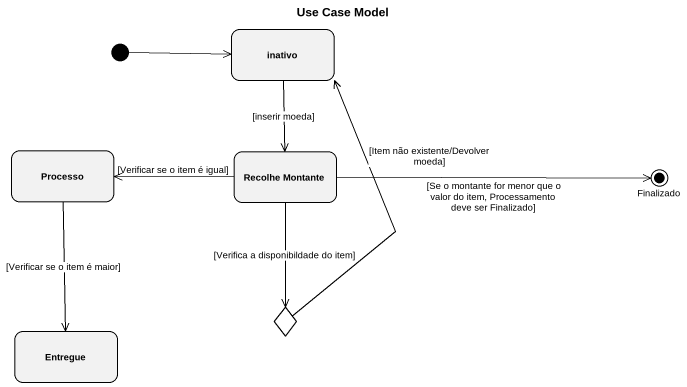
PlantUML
@startuml
title Use Case Model
hide empty description
state inativo
state Processo
state "Recolhe Montante" as Recolhe_Montante
state Finalizado <<end>>
state choice1 <<choice>>
state Entregue
[*] -right-> inativo
inativo --> Recolhe_Montante : [inserir moeda]
Processo --> Entregue : [Verificar se o item é maior]
Recolhe_Montante -left-> Processo : [Verificar se o item é igual]
Recolhe_Montante -right-> Finalizado : [Se o montante for menor que o valor do item, Processamento deve ser Finalizado]
Recolhe_Montante --> choice1 : [Verifica a disponibildade do item]
choice1 -up-> inativo : [Item não existente/Devolver moeda]
@enduml
